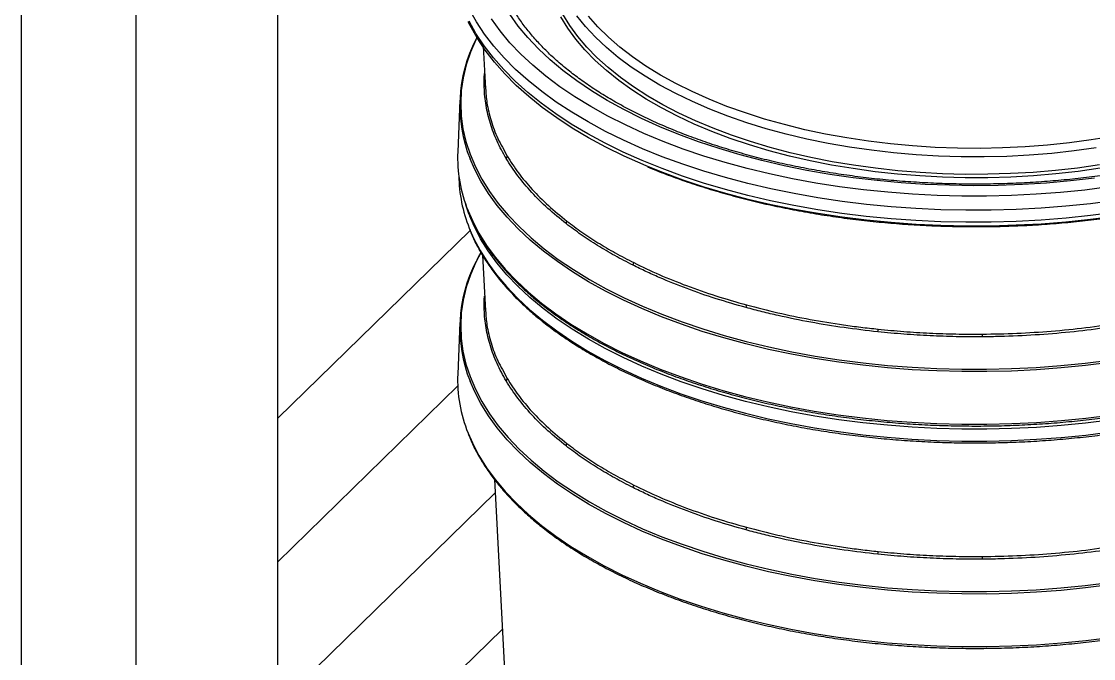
# Model space of a CAD drawing. Header units: millimetres. Extents: x 0 to 3353, y 0 to 2591.
# Drawn here: x 1312.6 to 1627.1, y 907.3 to 1094 of the extents above; entities that cross this region are included whole.
import ezdxf

# ---------------------------------------------------------------- set-up
doc = ezdxf.new("R2010")
doc.units = ezdxf.units.MM
doc.header["$LTSCALE"] = 12

msp = doc.modelspace()

# ---------------------------------------------------------------- linework, layer by layer
at = {"color": 7, "linetype": 'Continuous', "lineweight": 25}
for p, q in [((1312.61, 786.06), (1312.61, 1384.38)), ((1346.31, 776.91), (1346.31, 1375.22)), ((1387.8, 893.6), (1387.8, 1363.95)), ((1446.29, 1089.46), (1446.07, 1089)), ((1448.06, 1086.65), (1448.72, 1074.36)), ((1441.21, 1070.9), (1440.59, 1055.82)), ((1444.22, 1032.76), (1387.8, 977.7)), ((1447.85, 1025.53), (1448.72, 1009.19)), ((1441.21, 1005.73), (1440.59, 990.64)), ((1440.6, 987.19), (1387.8, 935.65)), ((1451.37, 959.78), (1462.96, 743.72)), ((1346.31, 853.11), (1451.58, 955.86)), ((1380, 843.95), (1453.73, 915.9))]:
    msp.add_line(p, q, dxfattribs=at)
at = {"color": 8, "linetype": 'Continuous', "lineweight": 25}
for p, q in [((1453.73, 1057.12), (1455.08, 1054.54)), ((1453.73, 991.95), (1455.08, 989.36))]:
    msp.add_line(p, q, dxfattribs=at)
at = {"color": 8, "linetype": 'Continuous', "lineweight": 25, "flags": 128}
for points in [[(1633.39, 1041.5), (1626.25, 1040.58), (1619.03, 1039.84), (1611.75, 1039.27), (1604.43, 1038.88), (1597.07, 1038.68), (1589.71, 1038.65), (1582.36, 1038.81), (1575.03, 1039.15), (1567.73, 1039.67), (1560.5, 1040.38), (1553.34, 1041.25), (1546.27, 1042.31), (1539.3, 1043.53), (1532.46, 1044.93), (1525.75, 1046.5), (1519.2, 1048.23), (1512.82, 1050.12), (1506.62, 1052.16), (1500.62, 1054.36), (1494.83, 1056.7), (1489.26, 1059.18), (1483.93, 1061.79), (1478.85, 1064.54), (1474.03, 1067.4), (1469.49, 1070.39), (1465.23, 1073.48), (1461.26, 1076.67), (1457.59, 1079.96), (1454.23, 1083.33), (1451.19, 1086.78), (1448.47, 1090.31), (1446.09, 1093.9), (1444.04, 1097.54)], [(1631.65, 1045.48), (1624.59, 1044.59), (1617.45, 1043.88), (1610.26, 1043.35), (1603.02, 1042.99), (1595.76, 1042.82), (1588.49, 1042.83), (1581.23, 1043.02), (1574, 1043.39), (1566.81, 1043.94), (1559.68, 1044.66), (1552.63, 1045.57), (1545.67, 1046.65), (1538.82, 1047.9), (1532.09, 1049.32), (1525.51, 1050.9), (1519.08, 1052.65), (1512.82, 1054.55), (1506.75, 1056.61), (1500.88, 1058.82), (1495.22, 1061.17), (1489.79, 1063.66), (1484.6, 1066.28), (1479.67, 1069.03), (1474.99, 1071.89), (1470.59, 1074.87), (1466.47, 1077.96), (1462.65, 1081.14), (1459.14, 1084.42), (1455.93, 1087.78), (1453.04, 1091.21), (1450.48, 1094.72)], [(1627.39, 1048.07), (1620.41, 1047.27), (1613.37, 1046.65), (1606.28, 1046.2), (1599.15, 1045.94), (1592, 1045.86), (1584.86, 1045.97), (1577.74, 1046.25), (1570.65, 1046.72), (1563.61, 1047.36), (1556.65, 1048.19), (1549.77, 1049.19), (1543, 1050.36), (1536.35, 1051.71), (1529.83, 1053.22), (1523.47, 1054.9), (1517.28, 1056.73), (1511.27, 1058.73), (1505.46, 1060.87), (1499.87, 1063.16), (1494.5, 1065.59), (1489.37, 1068.15), (1484.49, 1070.84), (1479.87, 1073.65), (1475.54, 1076.58), (1471.48, 1079.61), (1467.73, 1082.74), (1464.28, 1085.96), (1461.14, 1089.27), (1458.33, 1092.65), (1455.84, 1096.1)], [(1629.03, 1050.96), (1622.59, 1050.06), (1616.06, 1049.33), (1609.47, 1048.77), (1602.83, 1048.4), (1596.16, 1048.21), (1589.48, 1048.2), (1582.81, 1048.37), (1576.17, 1048.72), (1569.57, 1049.26), (1563.03, 1049.97), (1556.58, 1050.86), (1550.23, 1051.92), (1543.99, 1053.15), (1537.89, 1054.55), (1531.95, 1056.12), (1526.17, 1057.84), (1520.57, 1059.72), (1515.18, 1061.75), (1510, 1063.92), (1505.05, 1066.24), (1500.35, 1068.68), (1495.9, 1071.24), (1491.72, 1073.93), (1487.82, 1076.72), (1484.21, 1079.62), (1480.91, 1082.6), (1477.91, 1085.68), (1475.24, 1088.83), (1472.89, 1092.05), (1470.87, 1095.33)], [(1628.86, 1051.94), (1622.45, 1051.04), (1615.95, 1050.31), (1609.39, 1049.76), (1602.78, 1049.39), (1596.14, 1049.2), (1589.5, 1049.19), (1582.86, 1049.36), (1576.25, 1049.72), (1569.68, 1050.25), (1563.18, 1050.95), (1556.75, 1051.84), (1550.43, 1052.9), (1544.23, 1054.12), (1538.16, 1055.52), (1532.24, 1057.08), (1526.48, 1058.79), (1520.92, 1060.66), (1515.55, 1062.68), (1510.4, 1064.84), (1505.47, 1067.14), (1500.79, 1069.57), (1496.36, 1072.13), (1492.2, 1074.8), (1488.32, 1077.58), (1484.73, 1080.46), (1481.44, 1083.43), (1478.46, 1086.49), (1475.8, 1089.63), (1473.46, 1092.84), (1471.46, 1096.1)], [(1627.85, 1056.92), (1621.4, 1056.04), (1614.88, 1055.33), (1608.29, 1054.81), (1601.66, 1054.46), (1595, 1054.3), (1588.34, 1054.32), (1581.68, 1054.53), (1575.06, 1054.92), (1568.49, 1055.48), (1561.98, 1056.23), (1555.56, 1057.15), (1549.25, 1058.25), (1543.06, 1059.52), (1537, 1060.96), (1531.11, 1062.56), (1525.39, 1064.33), (1519.86, 1066.24), (1514.53, 1068.31), (1509.43, 1070.51), (1504.56, 1072.86), (1499.94, 1075.33), (1495.58, 1077.93), (1491.5, 1080.64), (1487.7, 1083.47), (1484.2, 1086.39), (1481.01, 1089.4), (1478.13, 1092.5), (1475.58, 1095.67)], [(1632.79, 1060.3), (1626.48, 1059.27), (1620.07, 1058.42), (1613.59, 1057.75), (1607.04, 1057.25), (1600.45, 1056.94), (1593.84, 1056.81), (1587.23, 1056.86), (1580.63, 1057.1), (1574.06, 1057.52), (1567.55, 1058.12), (1561.11, 1058.9), (1554.76, 1059.85), (1548.51, 1060.98), (1542.4, 1062.28), (1536.43, 1063.75), (1530.62, 1065.38), (1524.99, 1067.17), (1519.55, 1069.11), (1514.33, 1071.2), (1509.33, 1073.43), (1504.56, 1075.8), (1500.06, 1078.29), (1495.82, 1080.9), (1491.85, 1083.63), (1488.18, 1086.47), (1484.81, 1089.4), (1481.75, 1092.42), (1479, 1095.52)], [(1633.42, 1038.01), (1626.28, 1037.08), (1619.05, 1036.34), (1611.77, 1035.77), (1604.44, 1035.38), (1597.08, 1035.18), (1589.71, 1035.15), (1582.35, 1035.31), (1575.01, 1035.65), (1567.71, 1036.18), (1560.47, 1036.88), (1553.3, 1037.76), (1546.23, 1038.81), (1539.25, 1040.04), (1532.4, 1041.44), (1525.69, 1043), (1519.14, 1044.74), (1512.75, 1046.63), (1506.54, 1048.67), (1500.53, 1050.87), (1494.74, 1053.21), (1489.17, 1055.7), (1483.83, 1058.31), (1478.75, 1061.06), (1473.93, 1063.93), (1469.38, 1066.91), (1465.11, 1070.01), (1461.14, 1073.2), (1457.46, 1076.49), (1454.1, 1079.87), (1451.06, 1083.33), (1448.34, 1086.85), (1445.96, 1090.45), (1443.91, 1094.09)], [(1446.24, 1089.25), (1445.93, 1088.62), (1444.34, 1084.96), (1443.1, 1081.25), (1442.2, 1077.52), (1441.66, 1073.77), (1441.47, 1070.02), (1441.63, 1066.26), (1442.14, 1062.51), (1443, 1058.78), (1444.21, 1055.07), (1445.77, 1051.4), (1447.67, 1047.77), (1449.91, 1044.2), (1452.49, 1040.68), (1455.39, 1037.23), (1458.61, 1033.86), (1462.14, 1030.57), (1465.97, 1027.37), (1470.11, 1024.27), (1474.52, 1021.28), (1479.22, 1018.4), (1484.17, 1015.65), (1489.39, 1013.01), (1494.84, 1010.52), (1500.52, 1008.16), (1506.41, 1005.94), (1512.5, 1003.87), (1518.79, 1001.96), (1525.24, 1000.21), (1531.85, 998.62), (1538.6, 997.19), (1545.48, 995.93), (1552.47, 994.85), (1559.55, 993.94), (1566.71, 993.21), (1573.93, 992.66), (1581.19, 992.29), (1588.48, 992.1), (1595.77, 992.09), (1603.06, 992.27), (1610.33, 992.62), (1617.55, 993.16), (1624.72, 993.87), (1631.81, 994.76)], [(1631.88, 994.04), (1624.78, 993.15), (1617.6, 992.43), (1610.36, 991.9), (1603.08, 991.54), (1595.78, 991.37), (1588.47, 991.38), (1581.17, 991.57), (1573.89, 991.94), (1566.66, 992.49), (1559.49, 993.22), (1552.39, 994.13), (1545.39, 995.22), (1538.5, 996.47), (1531.73, 997.9), (1525.11, 999.5), (1518.64, 1001.25), (1512.35, 1003.17), (1506.24, 1005.24), (1500.34, 1007.46), (1494.65, 1009.82), (1489.19, 1012.33), (1483.97, 1014.96), (1479, 1017.73), (1474.3, 1020.61), (1469.87, 1023.61), (1465.73, 1026.71), (1461.89, 1029.92), (1458.35, 1033.21), (1455.12, 1036.59), (1452.22, 1040.05), (1449.64, 1043.57), (1447.39, 1047.15), (1445.49, 1050.79), (1444.21, 1053.74)], [(1633.33, 1036.87), (1626.2, 1035.94), (1618.99, 1035.2), (1611.72, 1034.63), (1604.41, 1034.25), (1597.07, 1034.04), (1589.72, 1034.02), (1582.37, 1034.18), (1575.05, 1034.52), (1567.77, 1035.04), (1560.54, 1035.74), (1553.39, 1036.62), (1546.33, 1037.67), (1539.37, 1038.89), (1532.54, 1040.29), (1525.84, 1041.85), (1519.3, 1043.58), (1512.93, 1045.47), (1506.73, 1047.51), (1500.74, 1049.7), (1496.08, 1051.56)], [(1443.63, 1038.53), (1444.89, 1035.62), (1446.8, 1031.97), (1449.06, 1028.37), (1451.65, 1024.83), (1454.56, 1021.36), (1457.8, 1017.97), (1461.35, 1014.66), (1465.21, 1011.45), (1469.37, 1008.33), (1473.82, 1005.32), (1478.54, 1002.43), (1483.52, 999.65), (1488.77, 997), (1494.25, 994.49), (1499.96, 992.12), (1505.89, 989.89), (1512.02, 987.81), (1518.34, 985.88), (1524.84, 984.12), (1531.49, 982.52), (1538.28, 981.09), (1545.2, 979.82), (1552.23, 978.73), (1559.35, 977.82), (1566.55, 977.09), (1573.82, 976.53), (1581.12, 976.16), (1588.45, 975.97), (1595.79, 975.96), (1603.13, 976.13), (1610.44, 976.49), (1617.7, 977.03), (1624.91, 977.75), (1632.04, 978.64)], [(1631.91, 977.18), (1624.8, 976.29), (1617.62, 975.57), (1610.38, 975.03), (1603.09, 974.68), (1595.78, 974.5), (1588.47, 974.51), (1581.16, 974.7), (1573.88, 975.08), (1566.64, 975.63), (1559.46, 976.36), (1552.36, 977.27), (1545.36, 978.36), (1538.46, 979.61), (1531.69, 981.04), (1525.06, 982.64), (1518.59, 984.4), (1512.29, 986.32), (1506.18, 988.39), (1500.27, 990.61), (1494.58, 992.98), (1489.11, 995.48), (1483.89, 998.12), (1478.92, 1000.88), (1474.21, 1003.77), (1469.78, 1006.77), (1465.64, 1009.88), (1461.79, 1013.08), (1458.25, 1016.38), (1455.02, 1019.76), (1452.11, 1023.22), (1449.53, 1026.74), (1447.29, 1030.33), (1445.38, 1033.97), (1444.11, 1036.91)], [(1443.98, 1033.44), (1445.25, 1030.52), (1447.16, 1026.88), (1449.4, 1023.29), (1451.98, 1019.76), (1454.89, 1016.3), (1458.13, 1012.92), (1461.67, 1009.62), (1465.52, 1006.41), (1469.67, 1003.3), (1474.1, 1000.3), (1478.81, 997.41), (1483.79, 994.64), (1489.02, 992), (1494.49, 989.49), (1500.19, 987.12), (1506.1, 984.9), (1512.22, 982.83), (1518.52, 980.91), (1525, 979.15), (1531.63, 977.55), (1538.41, 976.12), (1545.31, 974.86), (1552.33, 973.77), (1559.43, 972.86), (1566.62, 972.13), (1573.86, 971.58), (1581.15, 971.2), (1588.46, 971.01), (1595.79, 971), (1603.1, 971.18), (1610.39, 971.53), (1617.64, 972.07), (1624.83, 972.79), (1631.95, 973.68)], [(1447.38, 1026.22), (1445.93, 1023.45), (1444.34, 1019.78), (1443.1, 1016.08), (1442.2, 1012.35), (1441.66, 1008.6), (1441.47, 1004.84), (1441.63, 1001.09), (1442.14, 997.34), (1443, 993.6), (1444.21, 989.9), (1445.77, 986.23), (1447.67, 982.6), (1449.91, 979.02), (1452.49, 975.5), (1455.39, 972.05), (1458.61, 968.68), (1462.14, 965.39), (1465.97, 962.2), (1470.11, 959.1), (1474.52, 956.11), (1479.22, 953.23), (1484.17, 950.47), (1489.39, 947.84), (1494.84, 945.34), (1500.52, 942.98), (1506.41, 940.77), (1512.5, 938.7), (1518.79, 936.79), (1525.24, 935.03), (1531.85, 933.44), (1538.6, 932.02), (1545.48, 930.76), (1552.47, 929.68), (1559.55, 928.77), (1566.71, 928.04), (1573.93, 927.49), (1581.19, 927.12), (1588.48, 926.93), (1595.77, 926.92), (1603.06, 927.09), (1610.33, 927.45), (1617.55, 927.98), (1624.72, 928.7), (1631.81, 929.59)], [(1631.88, 928.86), (1624.78, 927.97), (1617.6, 927.26), (1610.36, 926.72), (1603.08, 926.37), (1595.78, 926.19), (1588.47, 926.2), (1581.17, 926.39), (1573.89, 926.76), (1566.66, 927.32), (1559.49, 928.05), (1552.39, 928.96), (1545.39, 930.04), (1538.5, 931.3), (1531.73, 932.73), (1525.11, 934.32), (1518.64, 936.08), (1512.35, 937.99), (1506.24, 940.07), (1500.34, 942.29), (1494.65, 944.65), (1489.19, 947.15), (1483.97, 949.79), (1479, 952.55), (1474.3, 955.44), (1469.87, 958.43), (1465.73, 961.54), (1461.89, 964.74), (1458.35, 968.04), (1455.12, 971.42), (1452.22, 974.87), (1449.64, 978.39), (1447.39, 981.98), (1445.49, 985.61), (1444.21, 988.57)], [(1443.63, 973.36), (1444.89, 970.45), (1446.8, 966.8), (1449.06, 963.2), (1451.65, 959.66), (1454.56, 956.19), (1457.8, 952.8), (1461.35, 949.49), (1465.21, 946.27), (1469.37, 943.16), (1473.82, 940.15), (1478.54, 937.25), (1483.52, 934.48), (1488.77, 931.83), (1494.25, 929.32), (1499.96, 926.94), (1505.89, 924.71), (1512.02, 922.63), (1518.34, 920.71), (1524.84, 918.95), (1531.49, 917.34), (1538.28, 915.91), (1545.2, 914.65), (1552.23, 913.56), (1559.35, 912.65), (1566.55, 911.91), (1573.82, 911.36), (1581.12, 910.98), (1588.45, 910.79), (1595.79, 910.78), (1603.13, 910.96), (1610.44, 911.31), (1617.7, 911.85), (1624.91, 912.57), (1632.04, 913.47)]]:
    msp.add_lwpolyline(points, dxfattribs=at)
at = {"color": 7, "linetype": 'Continuous', "lineweight": 25, "flags": 128}
msp.add_lwpolyline([(1496.08, 1051.56), (1494.96, 1052.04), (1489.4, 1054.52), (1484.08, 1057.13), (1479, 1059.87), (1474.19, 1062.73), (1469.65, 1065.71), (1465.39, 1068.8), (1461.43, 1071.99), (1457.76, 1075.27), (1454.41, 1078.64), (1451.37, 1082.09), (1448.66, 1085.61), (1446.28, 1089.19), (1444.24, 1092.83), (1443.71, 1093.89)], dxfattribs=at)
at = {"color": 7, "linetype": 'Continuous', "lineweight": 25}
for centre, radius, start, end in [((1483.31, 1069.31), 42.09, 152.5443, 201.71), ((1482.76, 1054.31), 42.2, 177.9544, 201.9539), ((1454.13, 1054.52), 0.951, 314.9542, 1.0322), ((1483.52, 1049.29), 42.6, 180.7305, 201.836), ((1485.99, 1053.5), 45.05, 195.4975, 201.6061), ((1471.44, 1035.47), 1.18, 322.5473, 0.5335), ((1483.31, 1004.14), 42.09, 152.5443, 201.71), ((1490.77, 1023.3), 1.46, 329.4177, 0.3518), ((1523.11, 1010.9), 2.24, 339.9292, 0.2212), ((1558.59, 1003.82), 5.33, 351.5455, 0.1008), ((1669.58, 1002.35), 75.08, 179.9907, 180.5979), ((1482.76, 989.14), 42.2, 177.9544, 201.9539), ((1454.13, 989.34), 0.951, 314.9542, 1.0322), ((1471.44, 970.29), 1.18, 322.5473, 0.5335), ((1490.77, 958.13), 1.46, 329.4177, 0.3518), ((1523.11, 945.73), 2.24, 339.9292, 0.2212), ((1558.59, 938.64), 5.33, 351.5455, 0.1008), ((1669.58, 937.17), 75.08, 179.9907, 180.5979)]:
    msp.add_arc(centre, radius, start, end, dxfattribs=at)
at = {"color": 8, "linetype": 'Continuous', "lineweight": 25}
for centre in [(1447.88, 1075.34), (1447.88, 1010.17)]:
    msp.add_arc(centre, 0.807, 309.5517, 357.7272, dxfattribs=at)
at = {"color": 7, "linetype": 'Continuous', "lineweight": 25}
for points, knots in [([(1718.06, 1085.1), (1717.52, 1084.59), (1715.95, 1083.09), (1713.15, 1080.65), (1709.56, 1077.83), (1705.7, 1075.09), (1701.6, 1072.44), (1697.25, 1069.89), (1692.66, 1067.45), (1687.85, 1065.11), (1682.83, 1062.89), (1677.6, 1060.78), (1672.18, 1058.81), (1666.57, 1056.96), (1660.8, 1055.25), (1654.88, 1053.67), (1648.81, 1052.25), (1642.62, 1050.96), (1636.31, 1049.83), (1629.91, 1048.85), (1623.42, 1048.03), (1616.86, 1047.36), (1610.24, 1046.85), (1603.58, 1046.5), (1596.9, 1046.32), (1590.21, 1046.29), (1583.52, 1046.42), (1576.85, 1046.72), (1570.22, 1047.18), (1563.64, 1047.79), (1557.12, 1048.57), (1550.69, 1049.5), (1544.35, 1050.58), (1538.11, 1051.81), (1532, 1053.19), (1526.03, 1054.72), (1520.21, 1056.39), (1514.55, 1058.19), (1509.06, 1060.13), (1503.77, 1062.19), (1498.67, 1064.38), (1493.79, 1066.68), (1489.13, 1069.09), (1484.71, 1071.61), (1480.52, 1074.22), (1476.59, 1076.93), (1472.92, 1079.72), (1469.51, 1082.59), (1466.38, 1085.53), (1463.53, 1088.53), (1460.96, 1091.59), (1458.68, 1094.7), (1456.69, 1097.85), (1455, 1101.04), (1453.6, 1104.27), (1452.52, 1107.52), (1451.89, 1109.89), (1451.71, 1111.17), (1451.68, 1111.36)], [0, 0, 0, 0, 0.009567, 0.027806, 0.046038, 0.064262, 0.082485, 0.100708, 0.118935, 0.137168, 0.155408, 0.173655, 0.19191, 0.210172, 0.228442, 0.246719, 0.265002, 0.283291, 0.301584, 0.319883, 0.338185, 0.35649, 0.374798, 0.393108, 0.411419, 0.429731, 0.448043, 0.466355, 0.484665, 0.502974, 0.52128, 0.539583, 0.557882, 0.576177, 0.594467, 0.612751, 0.631029, 0.6493, 0.667564, 0.685819, 0.704066, 0.722304, 0.740534, 0.758755, 0.77697, 0.795178, 0.813384, 0.831589, 0.849799, 0.86802, 0.886261, 0.904533, 0.92285, 0.941228, 0.959681, 0.978225, 0.996867, 1, 1, 1, 1]), ([(1454.8, 1053.85), (1453.87, 1055.53), (1451.99, 1058.9), (1450.05, 1064.09), (1449, 1068.48), (1448.52, 1072.04), (1448.43, 1073.82), (1448.39, 1074.72)], [0, 0, 0, 0, 0.247239, 0.496136, 0.746912, 0.873373, 1, 1, 1, 1]), ([(1448.78, 1074.37), (1448.87, 1072.96), (1449.09, 1069.8), (1450.33, 1064.91), (1451.85, 1060.55), (1453.26, 1057.98), (1453.73, 1057.12)], [0, 0, 0, 0, 0.241491, 0.541797, 0.846765, 1, 1, 1, 1]), ([(1472.38, 1034.75), (1470.56, 1036.23), (1466.92, 1039.19), (1462.22, 1043.89), (1458.8, 1047.95), (1456.4, 1051.29), (1455.33, 1052.99), (1454.8, 1053.85)], [0, 0, 0, 0, 0.247239, 0.496136, 0.746911, 0.873373, 1, 1, 1, 1]), ([(1455.08, 1054.54), (1456.15, 1052.88), (1458.28, 1049.57), (1462.37, 1044.74), (1467.06, 1040), (1470.77, 1036.99), (1472.62, 1035.48)], [0, 0, 0, 0, 0.246817, 0.494872, 0.746778, 1, 1, 1, 1]), ([(1496.26, 1051.39), (1498.05, 1050.67), (1501.66, 1049.2), (1507.34, 1047.16), (1513.22, 1045.22), (1519.26, 1043.44), (1525.46, 1041.79), (1531.79, 1040.29), (1538.25, 1038.95), (1544.81, 1037.75), (1551.48, 1036.71), (1558.23, 1035.83), (1565.05, 1035.11), (1571.92, 1034.54), (1578.84, 1034.14), (1585.79, 1033.91), (1592.75, 1033.83), (1599.71, 1033.92), (1606.65, 1034.17), (1613.57, 1034.58), (1620.44, 1035.16), (1627.25, 1035.9), (1633.99, 1036.79), (1640.65, 1037.84), (1647.21, 1039.05), (1653.66, 1040.41), (1659.98, 1041.92), (1666.16, 1043.58), (1672.19, 1045.38), (1678.06, 1047.32), (1683.75, 1049.4), (1689.15, 1051.55), (1692.55, 1053.07), (1694.19, 1053.81)], [0, 0, 0, 0, 0.031667, 0.06403, 0.09639, 0.128746, 0.161099, 0.193448, 0.225795, 0.258139, 0.290481, 0.322821, 0.355159, 0.387496, 0.419832, 0.452168, 0.484503, 0.516838, 0.549173, 0.581509, 0.613845, 0.646183, 0.678521, 0.710862, 0.743204, 0.775549, 0.807896, 0.840247, 0.8726, 0.904957, 0.937318, 0.969684, 1, 1, 1, 1]), ([(1443.71, 1038.24), (1443.98, 1037.57), (1444.7, 1035.71), (1446.22, 1032.72), (1448.24, 1029.28), (1450.58, 1025.89), (1453.21, 1022.56), (1456.14, 1019.29), (1459.34, 1016.1), (1462.83, 1012.99), (1466.59, 1009.96), (1470.61, 1007.03), (1474.88, 1004.2), (1479.4, 1001.47), (1484.15, 998.86), (1489.13, 996.36), (1494.32, 993.98), (1499.71, 991.73), (1505.3, 989.6), (1511.07, 987.61), (1517, 985.76), (1523.1, 984.06), (1529.33, 982.49), (1535.7, 981.08), (1542.18, 979.82), (1548.77, 978.71), (1555.45, 977.76), (1562.21, 976.97), (1569.02, 976.34), (1575.89, 975.87), (1582.79, 975.56), (1589.71, 975.41), (1596.64, 975.43), (1603.56, 975.61), (1610.45, 975.95), (1617.31, 976.45), (1624.12, 977.12), (1630.86, 977.95), (1637.52, 978.93), (1644.09, 980.07), (1650.55, 981.36), (1656.89, 982.8), (1663.1, 984.4), (1669.16, 986.13), (1675.06, 988.01), (1680.79, 990.03), (1686.34, 992.18), (1691.69, 994.46), (1696.84, 996.86), (1701.77, 999.39), (1706.48, 1002.03), (1710.94, 1004.78), (1715.17, 1007.63), (1719.13, 1010.58), (1722.77, 1013.57), (1725.21, 1015.79), (1726.43, 1016.97), (1726.62, 1017.16)], [0, 0, 0, 0, 0.010673, 0.029196, 0.047744, 0.066315, 0.084907, 0.103515, 0.122136, 0.140766, 0.159403, 0.178044, 0.196687, 0.21533, 0.233972, 0.252612, 0.271251, 0.289887, 0.308521, 0.327153, 0.345783, 0.36441, 0.383036, 0.40166, 0.420283, 0.438904, 0.457524, 0.476142, 0.494761, 0.513378, 0.531995, 0.550611, 0.569228, 0.587844, 0.606461, 0.625078, 0.643696, 0.662314, 0.680933, 0.699554, 0.718175, 0.736798, 0.755423, 0.774049, 0.792678, 0.811309, 0.829942, 0.848578, 0.867216, 0.885857, 0.9045, 0.923145, 0.941792, 0.960441, 0.979089, 0.996747, 1, 1, 1, 1]), ([(1472.62, 1035.48), (1474.06, 1034.4), (1476.95, 1032.23), (1481.71, 1029.13), (1486.76, 1026.13), (1490.41, 1024.25), (1492.23, 1023.31)], [0, 0, 0, 0, 0.248215, 0.497134, 0.748203, 1, 1, 1, 1]), ([(1444.07, 1033.15), (1444.25, 1032.66), (1444.88, 1030.98), (1446.28, 1028.17), (1448.25, 1024.72), (1450.54, 1021.33), (1453.13, 1017.99), (1456, 1014.72), (1459.17, 1011.52), (1462.61, 1008.4), (1466.32, 1005.37), (1470.3, 1002.43), (1474.53, 999.58), (1479.01, 996.84), (1483.72, 994.21), (1488.66, 991.7), (1493.81, 989.31), (1499.17, 987.04), (1504.73, 984.9), (1510.46, 982.89), (1516.37, 981.03), (1522.44, 979.3), (1528.65, 977.72), (1534.99, 976.29), (1541.45, 975.01), (1548.02, 973.88), (1554.68, 972.91), (1561.42, 972.1), (1568.22, 971.45), (1575.07, 970.96), (1581.96, 970.63), (1588.87, 970.46), (1595.79, 970.46), (1602.71, 970.62), (1609.6, 970.94), (1616.45, 971.43), (1623.26, 972.08), (1630, 972.88), (1636.66, 973.85), (1643.23, 974.97), (1649.7, 976.24), (1656.04, 977.67), (1662.26, 979.24), (1668.33, 980.96), (1674.24, 982.82), (1679.98, 984.82), (1685.54, 986.95), (1690.91, 989.22), (1696.07, 991.61), (1701.02, 994.12), (1705.75, 996.74), (1710.23, 999.48), (1714.47, 1002.32), (1718.46, 1005.26), (1722.19, 1008.29), (1725.64, 1011.41), (1728.82, 1014.61), (1731.71, 1017.88), (1734.31, 1021.23), (1736.61, 1024.63), (1738.6, 1028.08), (1740.08, 1031.07), (1740.78, 1032.92), (1741.03, 1033.59)], [0, 0, 0, 0, 0.006993, 0.023571, 0.040172, 0.056793, 0.073434, 0.09009, 0.106758, 0.123435, 0.140118, 0.156805, 0.173494, 0.190184, 0.206873, 0.22356, 0.240246, 0.25693, 0.273611, 0.290291, 0.306969, 0.323645, 0.340319, 0.356991, 0.373663, 0.390333, 0.407001, 0.423669, 0.440336, 0.457003, 0.473669, 0.490335, 0.507, 0.523666, 0.540332, 0.556998, 0.573664, 0.590332, 0.607, 0.623669, 0.640339, 0.65701, 0.673683, 0.690357, 0.707034, 0.723712, 0.740392, 0.757075, 0.77376, 0.790447, 0.807136, 0.823828, 0.840521, 0.857215, 0.873909, 0.890602, 0.907291, 0.923974, 0.940648, 0.957311, 0.973958, 0.990586, 1, 1, 1, 1]), ([(1492.03, 1022.56), (1490.22, 1023.49), (1486.62, 1025.35), (1481.57, 1028.34), (1476.77, 1031.46), (1473.84, 1033.65), (1472.38, 1034.75)], [0, 0, 0, 0, 0.248215, 0.497134, 0.748203, 1, 1, 1, 1]), ([(1447.44, 1026.38), (1447.11, 1025.83), (1446.6, 1024.99), (1446.21, 1024.13), (1446.07, 1023.83)], [0, 0, 0, 0, 0.648831, 1, 1, 1, 1]), ([(1525.22, 1010.13), (1522.24, 1010.98), (1516.28, 1012.68), (1507.78, 1015.65), (1501.01, 1018.37), (1495.79, 1020.71), (1493.29, 1021.94), (1492.03, 1022.56)], [0, 0, 0, 0, 0.247705, 0.496768, 0.747496, 0.873373, 1, 1, 1, 1]), ([(1492.23, 1023.31), (1494.7, 1022.12), (1499.66, 1019.74), (1507.74, 1016.5), (1516.27, 1013.51), (1522.32, 1011.78), (1525.35, 1010.91)], [0, 0, 0, 0, 0.246817, 0.494871, 0.746777, 1, 1, 1, 1]), ([(1563.86, 1003.03), (1560.55, 1003.41), (1553.9, 1004.18), (1544.13, 1005.79), (1536.14, 1007.42), (1529.85, 1008.91), (1526.76, 1009.72), (1525.22, 1010.13)], [0, 0, 0, 0, 0.247239, 0.496136, 0.746911, 0.873373, 1, 1, 1, 1]), ([(1525.35, 1010.91), (1528.38, 1010.13), (1534.46, 1008.56), (1543.98, 1006.62), (1552.16, 1005.28), (1558.83, 1004.38), (1562.22, 1004.01), (1563.92, 1003.83)], [0, 0, 0, 0, 0.247239, 0.496136, 0.746912, 0.873373, 1, 1, 1, 1]), ([(1454.8, 988.67), (1453.87, 990.35), (1451.99, 993.72), (1450.05, 998.91), (1449, 1003.31), (1448.52, 1006.86), (1448.43, 1008.65), (1448.39, 1009.54)], [0, 0, 0, 0, 0.247239, 0.496136, 0.746912, 0.873373, 1, 1, 1, 1]), ([(1448.78, 1009.19), (1448.87, 1007.78), (1449.09, 1004.63), (1450.33, 999.73), (1451.85, 995.38), (1453.26, 992.81), (1453.73, 991.95)], [0, 0, 0, 0, 0.241491, 0.541797, 0.846765, 1, 1, 1, 1]), ([(1563.92, 1003.83), (1566.42, 1003.58), (1571.43, 1003.1), (1579.06, 1002.64), (1586.75, 1002.36), (1591.91, 1002.36), (1594.49, 1002.36)], [0, 0, 0, 0, 0.248215, 0.497134, 0.748203, 1, 1, 1, 1]), ([(1594.49, 1002.36), (1597.87, 1002.42), (1604.65, 1002.54), (1614.8, 1003.2), (1624.95, 1004.18), (1631.6, 1005.16), (1634.94, 1005.66)], [0, 0, 0, 0, 0.246817, 0.494871, 0.746777, 1, 1, 1, 1]), ([(1635.02, 1004.87), (1633.4, 1004.62), (1628.51, 1003.87), (1620.19, 1002.88), (1610.02, 1002.05), (1601.43, 1001.65), (1596.23, 1001.59), (1594.5, 1001.56)], [0, 0, 0, 0, 0.1235621, 0.3716289, 0.6214635, 0.8733728, 1, 1, 1, 1]), ([(1594.5, 1001.56), (1591.95, 1001.56), (1586.84, 1001.57), (1579.16, 1001.84), (1571.49, 1002.3), (1566.41, 1002.79), (1563.86, 1003.03)], [0, 0, 0, 0, 0.248215, 0.497134, 0.748203, 1, 1, 1, 1]), ([(1472.38, 969.58), (1470.56, 971.05), (1466.92, 974.02), (1462.22, 978.71), (1458.8, 982.78), (1456.4, 986.12), (1455.33, 987.82), (1454.8, 988.67)], [0, 0, 0, 0, 0.247239, 0.496136, 0.746911, 0.873373, 1, 1, 1, 1]), ([(1455.08, 989.36), (1456.15, 987.71), (1458.28, 984.39), (1462.37, 979.56), (1467.06, 974.82), (1470.77, 971.81), (1472.62, 970.31)], [0, 0, 0, 0, 0.246817, 0.494872, 0.746778, 1, 1, 1, 1]), ([(1443.71, 973.07), (1443.98, 972.39), (1444.7, 970.54), (1446.22, 967.55), (1448.24, 964.1), (1450.58, 960.71), (1453.21, 957.38), (1456.14, 954.12), (1459.34, 950.93), (1462.83, 947.81), (1466.59, 944.79), (1470.61, 941.86), (1474.88, 939.03), (1479.4, 936.3), (1484.15, 933.68), (1489.13, 931.18), (1494.32, 928.8), (1499.71, 926.55), (1505.3, 924.43), (1511.07, 922.44), (1517, 920.59), (1523.1, 918.88), (1529.33, 917.32), (1535.7, 915.91), (1542.18, 914.65), (1548.77, 913.54), (1555.45, 912.59), (1562.21, 911.79), (1569.02, 911.16), (1575.89, 910.69), (1582.79, 910.38), (1589.71, 910.24), (1596.64, 910.25), (1603.56, 910.43), (1610.45, 910.77), (1617.31, 911.28), (1624.12, 911.95), (1630.86, 912.77), (1637.52, 913.75), (1644.09, 914.89), (1650.55, 916.19), (1656.89, 917.63), (1663.1, 919.22), (1669.16, 920.96), (1675.06, 922.84), (1680.79, 924.85), (1686.34, 927), (1691.69, 929.28), (1696.84, 931.69), (1701.77, 934.21), (1706.48, 936.85), (1710.94, 939.6), (1715.17, 942.46), (1719.13, 945.41), (1722.77, 948.4), (1725.21, 950.61), (1726.43, 951.8), (1726.62, 951.98)], [0, 0, 0, 0, 0.010673, 0.029196, 0.047744, 0.066315, 0.084907, 0.103515, 0.122136, 0.140766, 0.159403, 0.178044, 0.196687, 0.21533, 0.233972, 0.252612, 0.271251, 0.289887, 0.308521, 0.327153, 0.345783, 0.36441, 0.383036, 0.40166, 0.420283, 0.438904, 0.457524, 0.476142, 0.494761, 0.513378, 0.531995, 0.550611, 0.569228, 0.587844, 0.606461, 0.625078, 0.643696, 0.662314, 0.680933, 0.699554, 0.718175, 0.736798, 0.755423, 0.774049, 0.792678, 0.811309, 0.829942, 0.848578, 0.867216, 0.885857, 0.9045, 0.923145, 0.941792, 0.960441, 0.979089, 0.996747, 1, 1, 1, 1]), ([(1492.03, 957.38), (1490.22, 958.31), (1486.62, 960.17), (1481.57, 963.16), (1476.77, 966.28), (1473.84, 968.48), (1472.38, 969.58)], [0, 0, 0, 0, 0.248215, 0.497134, 0.748203, 1, 1, 1, 1]), ([(1472.62, 970.31), (1474.06, 969.22), (1476.95, 967.06), (1481.71, 963.96), (1486.76, 960.96), (1490.41, 959.08), (1492.23, 958.13)], [0, 0, 0, 0, 0.248215, 0.497134, 0.748203, 1, 1, 1, 1]), ([(1525.22, 944.96), (1522.24, 945.81), (1516.28, 947.51), (1507.78, 950.48), (1501.01, 953.2), (1495.79, 955.53), (1493.29, 956.76), (1492.03, 957.38)], [0, 0, 0, 0, 0.247705, 0.496768, 0.747496, 0.873373, 1, 1, 1, 1]), ([(1492.23, 958.13), (1494.7, 956.95), (1499.66, 954.56), (1507.74, 951.33), (1516.27, 948.33), (1522.32, 946.6), (1525.35, 945.74)], [0, 0, 0, 0, 0.246817, 0.494871, 0.746777, 1, 1, 1, 1]), ([(1563.86, 937.86), (1560.55, 938.24), (1553.9, 939.01), (1544.13, 940.62), (1536.14, 942.25), (1529.85, 943.73), (1526.76, 944.55), (1525.22, 944.96)], [0, 0, 0, 0, 0.247239, 0.496136, 0.746911, 0.873373, 1, 1, 1, 1]), ([(1525.35, 945.74), (1528.38, 944.95), (1534.46, 943.38), (1543.98, 941.45), (1552.16, 940.11), (1558.83, 939.21), (1562.22, 938.84), (1563.92, 938.65)], [0, 0, 0, 0, 0.247239, 0.496136, 0.746912, 0.873373, 1, 1, 1, 1]), ([(1594.49, 937.18), (1597.87, 937.24), (1604.65, 937.36), (1614.8, 938.02), (1624.95, 939.01), (1631.6, 939.99), (1634.94, 940.48)], [0, 0, 0, 0, 0.246817, 0.494871, 0.746777, 1, 1, 1, 1]), ([(1594.5, 936.39), (1591.95, 936.39), (1586.84, 936.39), (1579.16, 936.67), (1571.49, 937.13), (1566.41, 937.61), (1563.86, 937.86)], [0, 0, 0, 0, 0.248215, 0.497134, 0.748203, 1, 1, 1, 1]), ([(1563.92, 938.65), (1566.42, 938.41), (1571.43, 937.93), (1579.06, 937.47), (1586.75, 937.19), (1591.91, 937.19), (1594.49, 937.18)], [0, 0, 0, 0, 0.248215, 0.497134, 0.748203, 1, 1, 1, 1]), ([(1635.02, 939.69), (1633.4, 939.44), (1628.51, 938.69), (1620.19, 937.71), (1610.02, 936.87), (1601.43, 936.48), (1596.23, 936.41), (1594.5, 936.39)], [0, 0, 0, 0, 0.1235621, 0.3716289, 0.6214635, 0.8733728, 1, 1, 1, 1])]:
    msp.add_open_spline(points, degree=3, knots=knots, dxfattribs=at)
at = {"color": 8, "linetype": 'Continuous', "lineweight": 25}
for points in [[(1448.39, 1074.72), (1448.35, 1076.03), (1448.32, 1077.36), (1448.49, 1078.68), (1448.49, 1078.7)], [(1448.39, 1009.54), (1448.35, 1010.86), (1448.32, 1012.19), (1448.49, 1013.51), (1448.49, 1013.52)]]:
    msp.add_open_spline(points, degree=3, knots=[0, 0, 0, 0, 0.990675, 1, 1, 1, 1], dxfattribs=at)

doc.saveas('drawing.dxf')
